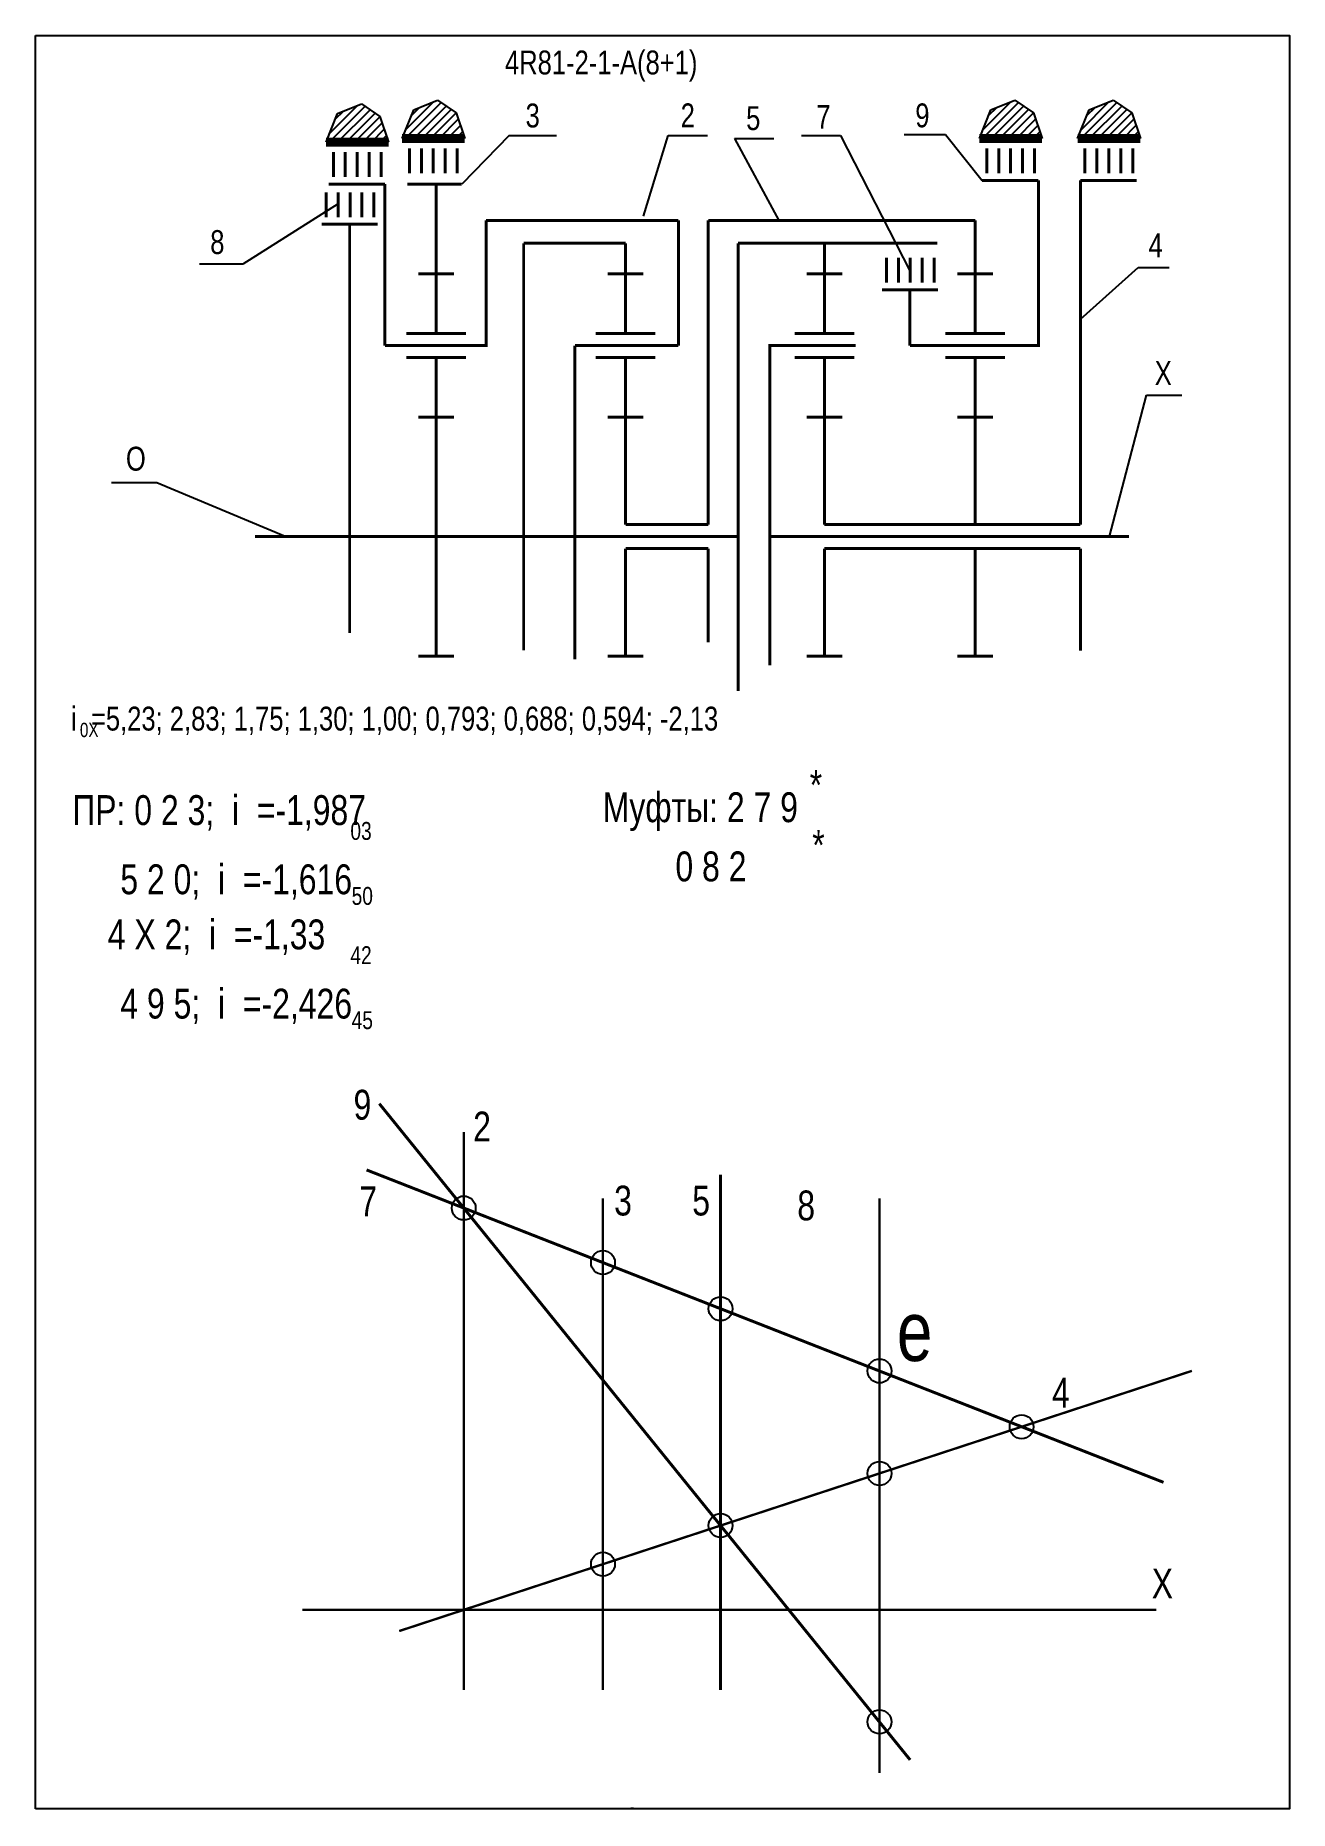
# Model space of a CAD drawing. Extents: x -352 to -142, y 153 to 450.
import ezdxf

# ---------------------------------------------------------------- set-up
doc = ezdxf.new("R2010")
doc.units = 0
doc.header["$LTSCALE"] = 15
doc.layers.get('0').update_dxf_attribs({"linetype": 'CONTINUOUS'})
doc.layers.add('DIM', color=92, linetype='CONTINUOUS')
doc.layers.add('MAIN', color=5, linetype='CONTINUOUS')
doc.styles.add('AMK', font='amk.shx', dxfattribs={"width": 0.8})

msp = doc.modelspace()

# ---------------------------------------------------------------- hatches: boundary and pattern name
at = {"layer": 'DIM'}
h = msp.add_hatch(dxfattribs=at)
h.set_pattern_fill('_USER', color=0, angle=45, style=0, pattern_type=0)
h.set_pattern_definition([(45, (-51.5446, 6.2967), (-0.7071068, 0.7071068), [])])
h.paths.add_polyline_path([(-301.84, 436.82), (-303.78, 432), (-293.29, 432), (-294.74, 436.32), (-297.85, 438.43)])
h = msp.add_hatch(dxfattribs=at)
h.set_pattern_fill('_USER', color=0, angle=45, style=0, pattern_type=0)
h.set_pattern_definition([(45, (-38.8072, 6.9098), (-0.7071068, 0.7071068), [])])
h.paths.add_polyline_path([(-289.1, 437.43), (-291.05, 432.61), (-280.55, 432.61), (-282, 436.93), (-285.12, 439.05)])
h = msp.add_hatch(dxfattribs=at)
h.set_pattern_fill('_USER', color=0, angle=45, style=0, pattern_type=0)
h.set_pattern_definition([(45, (57.8775, 6.9098), (-0.7071068, 0.7071068), [])])
h.paths.add_polyline_path([(-192.42, 437.43), (-194.36, 432.61), (-183.87, 432.61), (-185.31, 436.93), (-188.43, 439.05)])
h = msp.add_hatch(dxfattribs=at)
h.set_pattern_fill('_USER', color=0, angle=45, style=0, pattern_type=0)
h.set_pattern_definition([(45, (74.331, 6.9098), (-0.7071068, 0.7071068), [])])
h.paths.add_polyline_path([(-175.96, 437.43), (-177.91, 432.61), (-167.41, 432.61), (-168.86, 436.93), (-171.98, 439.05)])

# ---------------------------------------------------------------- linework, layer by layer
at = {"const_width": 0.4}
for points in [[(-280.72, 266.24), (-280.72, 172.82)], [(-257.4, 255.14), (-257.4, 172.82)], [(-211.1, 255.14), (-211.1, 158.87)], [(-291.52, 182.67), (-158.77, 226.24)]]:
    msp.add_lwpolyline(points, dxfattribs=at)
at = {"layer": 'DIM', "color": 0}
for p, q in [((-301.84, 436.82), (-297.85, 438.43)), ((-297.85, 438.43), (-294.74, 436.32)), ((-291.05, 432.61), (-289.1, 437.43)), ((-289.1, 437.43), (-285.12, 439.05)), ((-285.12, 439.05), (-282, 436.93)), ((-194.36, 432.61), (-192.42, 437.43)), ((-192.42, 437.43), (-188.43, 439.05)), ((-188.43, 439.05), (-185.31, 436.93)), ((-177.91, 432.61), (-175.96, 437.43)), ((-175.96, 437.43), (-171.98, 439.05)), ((-171.98, 439.05), (-168.86, 436.93)), ((-303.78, 432), (-301.84, 436.82)), ((-294.74, 436.32), (-293.29, 432)), ((-282, 436.93), (-280.55, 432.61)), ((-185.31, 436.93), (-183.87, 432.61)), ((-168.86, 436.93), (-167.41, 432.61)), ((-273.11, 433.11), (-281.04, 424.98)), ((-273.11, 433.11), (-265.16, 433.11)), ((-250.64, 419.62), (-246.49, 433.11)), ((-246.49, 433.11), (-239.92, 433.11)), ((-235.37, 432.6), (-228.8, 432.6)), ((-235.37, 432.6), (-227.96, 418.91)), ((-224.16, 433.11), (-217.6, 433.11)), ((-217.6, 433.11), (-205.93, 410.32)), ((-206.94, 433.27), (-200.03, 433.27)), ((-200.03, 433.27), (-193.9, 425.59)), ((-193.11, 432.42), (-186.2, 432.42)), ((-176.66, 432.42), (-169.74, 432.42)), ((-301.76, 421.68), (-317.69, 411.58)), ((-317.69, 411.58), (-324.95, 411.58)), ((-177.44, 402.38), (-167.77, 411.01)), ((-167.77, 411.01), (-162.58, 411.01)), ((-172.6, 365.95), (-166.38, 389.61)), ((-166.38, 389.61), (-160.47, 389.61)), ((-332.09, 374.93), (-339.7, 374.93)), ((-310.61, 365.95), (-332.09, 374.93))]:
    msp.add_line(p, q, dxfattribs=at)
for points, const_width in [([(-293.91, 424.98), (-293.91, 397.95)], 0.5), ([(-281.04, 424.98), (-290.14, 424.98)], 0.5), ([(-285.33, 416.65), (-285.33, 424.98)], 0.5), ([(-190.07, 397.95), (-184.48, 397.95), (-184.48, 425.59)], 0.5), ([(-177.44, 374.89), (-177.44, 425.59)], 0.5), ([(-280.33, 397.95), (-276.97, 397.95), (-276.97, 418.91)], 0.5), ([(-276.97, 418.91), (-244.76, 418.91)], 0.5), ([(-244.76, 418.91), (-244.76, 397.95)], 0.5), ([(-239.76, 418.91), (-239.76, 367.95)], 0.5), ([(-239.76, 418.91), (-195.07, 418.91)], 0.5), ([(-299.82, 349.81), (-299.82, 418.25)], 0.5), ([(-270.68, 415.08), (-270.68, 346.91)], 0.5), ([(-253.62, 415.08), (-270.68, 415.08)], 0.5), ([(-234.76, 415.08), (-234.76, 340.09)], 0.5), ([(-234.76, 415.08), (-201.42, 415.08)], 0.5), ([(-205.99, 407.29), (-205.99, 397.95)], 0.5), ([(-258.22, 397.95), (-262.1, 397.95)], 0.5), ([(-262.1, 397.95), (-262.1, 345.39)], 0.5), ([(-224.93, 397.95), (-229.48, 397.95), (-229.48, 344.38)], 0.5), ([(-215.31, 397.95), (-215.07, 397.95)], 0.5), ([(-177.44, 367.95), (-177.44, 374.89)], 0.5), ([(-315.67, 365.95), (-244.76, 365.95)], 0.5), ([(-253.62, 367.95), (-239.76, 367.95)], 0.5), ([(-244.76, 365.95), (-234.76, 365.95)], 0.5), ([(-229.48, 365.95), (-169.32, 365.95)], 0.5), ([(-220.31, 367.95), (-177.44, 367.95)], 0.5), ([(-253.62, 363.95), (-239.76, 363.95)], 0.5), ([(-239.76, 363.95), (-239.76, 348.25)], 0.5), ([(-220.31, 363.95), (-177.44, 363.95)], 0.5), ([(-177.44, 346.82), (-177.44, 363.95)], 0.5), ([(-294.86, 270.99), (-205.96, 161.09)], 0.5), ([(-163.53, 207.57), (-296.99, 259.89)], 0.5), ([(-237.7, 259.11), (-237.7, 172.82)], 0.5), ([(-307.72, 186.22), (-164.75, 186.22)], 0.4), ([(-252.52, 153.13), (-252.52, 152.87)], 0.5)]:
    msp.add_lwpolyline(points, dxfattribs=dict(at, const_width=const_width))
for centre in [(-280.72, 253.51), (-257.4, 244.37), (-237.7, 236.65), (-211.1, 226.22), (-187.29, 216.88), (-211.1, 209.07), (-237.7, 200.34), (-257.4, 193.87), (-211.1, 167.45)]:
    msp.add_circle(centre, 2, dxfattribs=at)
at = {"layer": 'MAIN'}
for points in [[(-352.43, 152.87), (-352.43, 449.87)], [(-352.43, 449.87), (-142.43, 449.87), (-142.43, 152.87), (-352.43, 152.87)]]:
    msp.add_lwpolyline(points, dxfattribs=at)
at = {"layer": 'MAIN', "color": 0}
for points, const_width in [([(-303.78, 432), (-293.29, 432)], 1.5), ([(-291.05, 432.61), (-280.55, 432.61)], 1.5), ([(-281.81, 430.96), (-281.81, 426.76)], 0.5), ([(-194.36, 432.61), (-183.87, 432.61)], 1.5), ([(-185.13, 430.96), (-185.13, 426.76)], 0.5), ([(-177.91, 432.61), (-167.41, 432.61)], 1.5), ([(-168.68, 430.96), (-168.68, 426.76)], 0.5), ([(-294.55, 430.34), (-294.55, 426.15)], 0.5), ([(-303.32, 424.98), (-293.91, 424.98)], 0.5), ([(-193.9, 425.59), (-184.48, 425.59)], 0.5), ([(-177.44, 425.59), (-168.03, 425.59)], 0.5), ([(-295.76, 423.62), (-295.76, 419.42)], 0.5), ([(-195.07, 399.95), (-195.07, 418.91)], 0.5), ([(-304.53, 418.25), (-295.11, 418.25)], 0.5), ([(-285.33, 409.95), (-285.33, 416.65)], 0.5), ([(-253.62, 409.95), (-253.62, 415.08)], 0.5), ([(-220.31, 409.95), (-220.31, 415.08)], 0.5), ([(-201.93, 412.65), (-201.93, 408.45)], 0.5), ([(-285.33, 409.95), (-288.33, 409.95)], 0.5), ([(-285.33, 399.95), (-285.33, 409.95)], 0.5), ([(-285.33, 409.95), (-282.33, 409.95)], 0.5), ([(-253.62, 409.95), (-256.62, 409.95)], 0.5), ([(-253.62, 399.95), (-253.62, 409.95)], 0.5), ([(-253.62, 409.95), (-250.62, 409.95)], 0.5), ([(-220.31, 409.95), (-223.31, 409.95)], 0.5), ([(-220.31, 399.95), (-220.31, 409.95)], 0.5), ([(-220.31, 409.95), (-217.31, 409.95)], 0.5), ([(-210.7, 407.29), (-201.29, 407.29)], 0.5), ([(-195.07, 409.95), (-198.07, 409.95)], 0.5), ([(-195.07, 409.95), (-192.07, 409.95)], 0.5), ([(-280.33, 397.95), (-293.91, 397.95)], 0.5), ([(-285.33, 395.95), (-290.33, 395.95)], 0.5), ([(-285.33, 385.95), (-285.33, 395.95), (-280.33, 395.95)], 0.5), ([(-253.62, 395.95), (-258.62, 395.95)], 0.5), ([(-244.76, 397.95), (-258.22, 397.95)], 0.5), ([(-253.62, 385.95), (-253.62, 395.95), (-248.62, 395.95)], 0.5), ([(-220.31, 395.95), (-225.31, 395.95)], 0.5), ([(-215.31, 397.95), (-224.93, 397.95)], 0.5), ([(-220.31, 385.95), (-220.31, 395.95), (-215.31, 395.95)], 0.5), ([(-190.07, 397.95), (-205.99, 397.95)], 0.5), ([(-195.07, 395.95), (-200.07, 395.95)], 0.5), ([(-195.07, 385.95), (-195.07, 395.95), (-190.07, 395.95)], 0.5), ([(-285.33, 385.95), (-288.33, 385.95)], 0.5), ([(-285.33, 365.95), (-285.33, 385.95)], 0.5), ([(-285.33, 385.95), (-282.33, 385.95)], 0.5), ([(-253.62, 385.95), (-256.62, 385.95)], 0.5), ([(-253.62, 367.95), (-253.62, 385.95)], 0.5), ([(-253.62, 385.95), (-250.62, 385.95)], 0.5), ([(-220.31, 385.95), (-223.31, 385.95)], 0.5), ([(-220.31, 367.95), (-220.31, 385.95)], 0.5), ([(-220.31, 385.95), (-217.31, 385.95)], 0.5), ([(-195.07, 385.95), (-198.07, 385.95)], 0.5), ([(-195.07, 367.95), (-195.07, 385.95)], 0.5), ([(-195.07, 385.95), (-192.07, 385.95)], 0.5), ([(-285.33, 365.95), (-285.33, 345.95)], 0.5), ([(-253.62, 363.95), (-253.62, 345.95)], 0.5), ([(-220.31, 363.95), (-220.31, 345.95)], 0.5), ([(-195.07, 363.95), (-195.07, 345.95)], 0.5), ([(-285.33, 345.95), (-288.33, 345.95)], 0.5), ([(-285.33, 345.95), (-282.33, 345.95)], 0.5), ([(-253.62, 345.95), (-256.62, 345.95)], 0.5), ([(-253.62, 345.95), (-250.62, 345.95)], 0.5), ([(-220.31, 345.95), (-223.31, 345.95)], 0.5), ([(-220.31, 345.95), (-217.31, 345.95)], 0.5), ([(-195.07, 345.95), (-198.07, 345.95)], 0.5), ([(-195.07, 345.95), (-192.07, 345.95)], 0.5)]:
    msp.add_lwpolyline(points, dxfattribs=dict(at, const_width=const_width))
for points in [[(-289.81, 430.96, 0.5, 0.5, 0), (-289.81, 426.76, 0.5, 0.5, 0)], [(-287.81, 430.96, 0.5, 0.5, 0), (-287.81, 426.76, 0.5, 0.5, 0)], [(-285.81, 430.96, 0.5, 0.5, 0), (-285.81, 426.76, 0.5, 0.5, 0)], [(-283.81, 430.96, 0.5, 0.5, 0), (-283.81, 426.76, 0.5, 0.5, 0)], [(-193.13, 430.96, 0.5, 0.5, 0), (-193.13, 426.76, 0.5, 0.5, 0)], [(-191.13, 430.96, 0.5, 0.5, 0), (-191.13, 426.76, 0.5, 0.5, 0)], [(-189.13, 430.96, 0.5, 0.5, 0), (-189.13, 426.76, 0.5, 0.5, 0)], [(-187.13, 430.96, 0.5, 0.5, 0), (-187.13, 426.76, 0.5, 0.5, 0)], [(-176.68, 430.96, 0.5, 0.5, 0), (-176.68, 426.76, 0.5, 0.5, 0)], [(-174.68, 430.96, 0.5, 0.5, 0), (-174.68, 426.76, 0.5, 0.5, 0)], [(-172.68, 430.96, 0.5, 0.5, 0), (-172.68, 426.76, 0.5, 0.5, 0)], [(-170.68, 430.96, 0.5, 0.5, 0), (-170.68, 426.76, 0.5, 0.5, 0)], [(-302.55, 430.34, 0.5, 0.5, 0), (-302.55, 426.15, 0.5, 0.5, 0)], [(-300.55, 430.34, 0.5, 0.5, 0), (-300.55, 426.15, 0.5, 0.5, 0)], [(-298.55, 430.34, 0.5, 0.5, 0), (-298.55, 426.15, 0.5, 0.5, 0)], [(-296.55, 430.34, 0.5, 0.5, 0), (-296.55, 426.15, 0.5, 0.5, 0)], [(-303.76, 423.62, 0.5, 0.5, 0), (-303.76, 419.42, 0.5, 0.5, 0)], [(-301.76, 423.62, 0.5, 0.5, 0), (-301.76, 419.42, 0.5, 0.5, 0)], [(-299.76, 423.62, 0.5, 0.5, 0), (-299.76, 419.42, 0.5, 0.5, 0)], [(-297.76, 423.62, 0.5, 0.5, 0), (-297.76, 419.42, 0.5, 0.5, 0)], [(-209.93, 412.65, 0.5, 0.5, 0), (-209.93, 408.45, 0.5, 0.5, 0)], [(-207.93, 412.65, 0.5, 0.5, 0), (-207.93, 408.45, 0.5, 0.5, 0)], [(-205.93, 412.65, 0.5, 0.5, 0), (-205.93, 408.45, 0.5, 0.5, 0)], [(-203.93, 412.65, 0.5, 0.5, 0), (-203.93, 408.45, 0.5, 0.5, 0)], [(-280.33, 399.95, 0.5, 0.5, 0), (-290.33, 399.95, 0.5, 0.5, 0)], [(-248.62, 399.95, 0.5, 0.5, 0), (-258.62, 399.95, 0.5, 0.5, 0)], [(-215.31, 399.95, 0.5, 0.5, 0), (-225.31, 399.95, 0.5, 0.5, 0)], [(-190.07, 399.95, 0.5, 0.5, 0), (-200.07, 399.95, 0.5, 0.5, 0)]]:
    msp.add_lwpolyline(points, format="xyseb", dxfattribs=at)

# ---------------------------------------------------------------- texts
at = {"layer": 'DIM', "color": 0, "style": 'AMK', "width": 0.8}
for s, height, p in [('4R81-2-1-A(8+1)', 4, (-273.81, 443.35)), ('3', 4, (-270.36, 434.47)), ('2', 4, (-244.39, 434.49)), ('5', 4, (-233.42, 434.03)), ('7', 4, (-221.67, 434.24)), ('9', 4, (-205.1, 434.49)), ('8', 4, (-323.17, 413.27)), ('4', 4, (-166.04, 412.74)), ('X', 4, (-165, 391.34)), ('O', 4, (-337.29, 377)), ('i  =5,23; 2,83; 1,75; 1,30; 1,00; 0,793; 0,688; 0,594; -2,13', 4, (-346.47, 333.47)), ('0X', 2.4, (-345, 332.37)), ('*', 5, (-222.78, 321.86)), (' ПР: 0 2 3;  i  =-1,987', 5, (-347.76, 317.65)), ('Муфты: 2 7 9', 5, (-257.44, 318.13)), ('03', 3, (-299.7, 315.16)), ('*', 5, (-222.35, 311.79)), ('       0 8 2', 5, (-255.67, 308.22)), ('    5 2 0;  i  =-1,616', 5, (-344.17, 306.06)), ('50', 3, (-299.49, 304.28)), ('     4 X 2;  i  =-1,33', 5, (-347.76, 296.83)), ('42', 3, (-299.7, 294.35)), ('    4 9 5;  i  =-2,426', 5, (-344.17, 285.24)), ('45', 3, (-299.49, 283.47)), ('9', 5, (-299.17, 268.31)), ('2', 5, (-279.14, 264.66)), ('7', 5, (-298.21, 252.12)), ('3', 5, (-255.53, 252.26)), ('5', 5, (-242.45, 252.26)), ('8', 5, (-224.86, 251.44)), ('e', 10, (-208.18, 227.89)), ('4', 5, (-182.21, 220.09)), ('X', 5, (-165.5, 188.14))]:
    msp.add_text(s, height=height, dxfattribs=at).set_placement(p)

doc.saveas('drawing.dxf')
